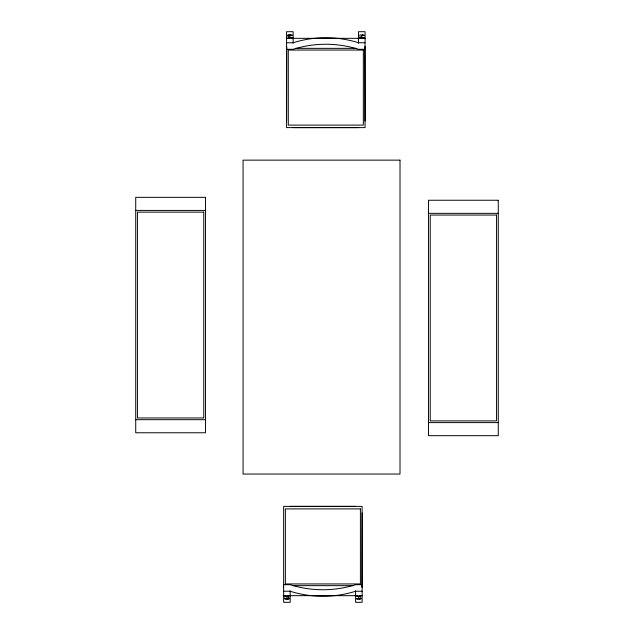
<?xml version="1.0" encoding="UTF-8"?>
<svg xmlns="http://www.w3.org/2000/svg" width="634" height="634" viewBox="0 0 634 634"><rect width="100%" height="100%" fill="white"/><g stroke="black" fill="none" stroke-linecap="round" stroke-linejoin="round"><path stroke-width="0.95" d="M290.499 595.374L286.917 596.126L283.335 595.627L286.917 596.38L290.499 595.627M286.417 38.626L290 37.874L293.582 38.373L290 37.62L286.417 38.373M362.283 595.374L358.701 596.126L355.119 595.627L358.701 596.38L362.283 595.627M358.202 38.626L361.784 37.874L365.366 38.373L361.784 37.62L358.202 38.373M290.158 36.249L290.562 34.791L292.337 35.25M361.943 36.249L362.347 34.791L364.122 35.25M284.848 597.783L284.579 598.75L286.354 599.209L286.758 597.751M358.543 597.751L358.139 599.209L356.363 598.75M359.866 596.887L360.366 596.713L359.906 595.675M287.63 35.211L289.405 34.751L289.801 36.209M289.445 34.91L287.67 35.377L288.946 38.27M359.415 35.211L361.182 34.751L361.586 36.209M361.618 38.04L360.73 38.27L359.811 36.669M287.471 599.09L289.247 598.623M289.286 598.789L287.511 599.249L287.115 597.791M359.256 599.09L361.023 598.623M361.071 598.789L359.296 599.249L358.892 597.791M287.804 596.951C289.064 596.99 288.668 595.381 287.551 595.532M289.397 37.01C288.034 36.812 288.01 38.563 289.366 38.468M361.483 36.978C359.787 36.677 359.771 38.722 361.459 38.508M293.114 38.333L358.511 38.333M286.576 42.763L293.114 42.763A108.628 108.628 0 0 1 358.511 42.763L365.049 42.763M295.404 48.35L356.221 48.35M286.576 49.301L293.114 49.301A108.454 108.454 0 0 1 358.511 49.301L365.049 49.301M286.576 121.07L286.75 46.797M365.049 121.07L364.875 46.797M135.724 210.417L205.471 210.417M428.529 213.333L498.276 213.333M135.724 419.684L205.471 419.684M428.529 422.601L498.276 422.601M362.125 512.93L361.951 587.203M283.652 584.699L290.19 584.699A108.454 108.454 0 0 0 355.587 584.699L362.125 584.699M292.48 585.65L353.296 585.65M283.652 591.237L290.19 591.237A108.628 108.628 0 0 0 355.587 591.237L362.125 591.237M290.19 595.667L355.587 595.667M362.696 38.056L365.366 38.626M290.911 38.056L293.582 38.626M355.119 595.374L357.79 595.944M283.335 595.374L286.005 595.944M362.299 34.957L364.075 35.417M290.515 34.957L292.29 35.417M356.411 598.583L358.186 599.043M284.626 598.583L286.402 599.043M359.755 595.73L360.667 597.331M287.971 595.73L289.27 598.718M365.366 46.528L365.366 46.995M362.283 587.005L362.283 587.472M358.511 43.255L358.511 31.7L365.049 31.7L365.049 127.616L286.576 127.616L286.576 31.7L293.114 31.7L293.114 43.239M358.511 127.616L293.114 127.616M355.587 506.384L290.19 506.384M355.587 590.761L355.587 602.3L362.125 602.3L362.125 506.384L283.652 506.384L283.652 602.3L290.19 602.3L290.19 590.745M286.417 46.528L286.417 46.995M283.335 587.005L283.335 587.472M363.337 50.062L288.288 50.062L288.288 125.104L363.337 125.104L363.337 50.062M400.014 160.14L243.068 160.14L243.068 474.042L400.014 474.042L400.014 160.14M205.471 197.34L135.724 197.34L135.724 432.768L205.471 432.768L205.471 197.34M498.276 200.249L428.529 200.249L428.529 435.677L498.276 435.677L498.276 200.249M203.76 212.136L137.435 212.136L137.435 417.972L203.76 417.972L203.76 212.136M496.565 215.045L430.24 215.045L430.24 420.881L496.565 420.881L496.565 215.045M360.405 508.896L285.363 508.896L285.363 583.938L360.405 583.938L360.405 508.896"/></g></svg>
